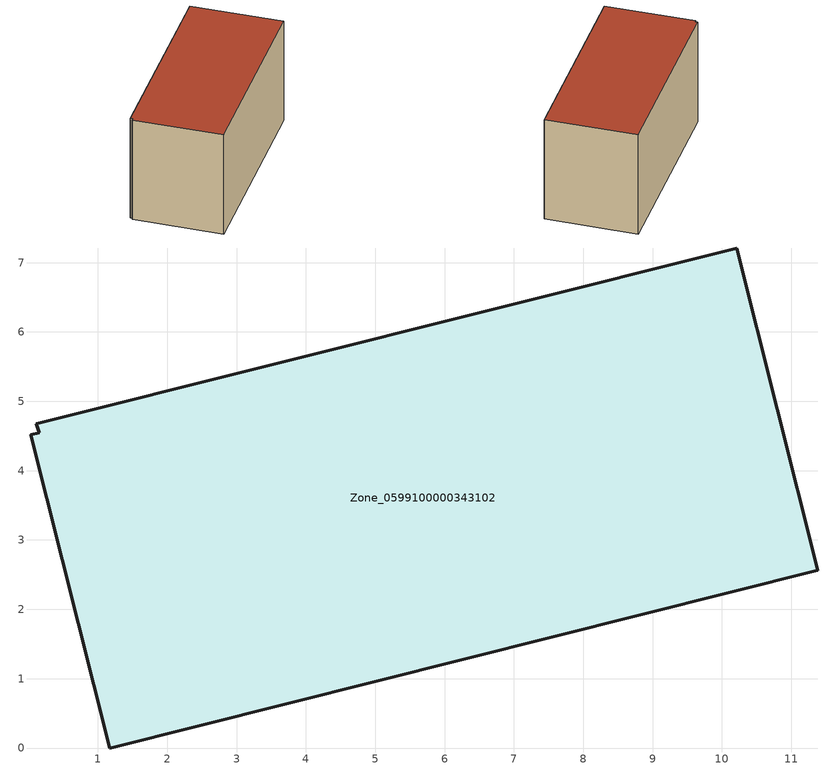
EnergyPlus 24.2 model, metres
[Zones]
Zone_0599100000343102
 floor ground (C_G): 11.38,2.56 1.17,0 0.03,4.52 0.15,4.55 0.11,4.68 10.21,7.21 z0
 wall outside (C_F): 11.38,2.56 10.21,7.21 0.11,4.68 0.15,4.55 0.03,4.52 1.17,0 11.38,2.56 z0:5.82
 roof outside (C_R): 1.17,0 11.38,2.56 10.21,7.21 0.11,4.68 0.15,4.55 0.03,4.52 z5.82
[BUILDING]
Pand.0599100000343102: North Axis=0; Terrain=City; Loads Convergence Tolerance Value=0.04; Temperature Convergence Tolerance Value=0.4; Solar Distribution=FullExterior; Maximum Number of Warmup Days=25; Minimum Number of Warmup Days=1
[Site:Location]
Rotterdam.The.Hague.AP_ZH_NLD Design_Conditions: Latitude=51.96; Longitude=4.45; Time Zone=1; Elevation=-4.5
[SITE:GROUNDTEMPERATURE:BUILDINGSURFACE]
18, 18, 18, 18, 18, 18, 18, 18, 18, 18, 18, 18
[MATERIAL] Thermal Absorptance=0.9; Solar Absorptance=0.7; Visible Absorptance=0.7
Name | Roughness | Thickness | Conductivity | Density | Specific Heat
G.TI.1992-2005 | MediumSmooth | 0.15 | 0.06 | 540 | 1210
F.TI.1992-2005 | Rough | 0.3 | 0.12 | 1920 | 840
R.TI.1992-2005 | MediumRough | 0.2 | 0.08 | 1500 | 1000
[CONSTRUCTION]
C_G: G.TI.1992-2005
C_F: F.TI.1992-2005
C_R: R.TI.1992-2005
[ZONE]
Zone_0599100000343102: Type=1; Multiplier=1; Ceiling Height=Autocalculate; Volume=Autocalculate; Floor Area=autocalculate; Part of Total Floor Area=Yes
[ZONEINFILTRATION:DESIGNFLOWRATE]
Infil_Zone_0599100000343102: Zone or ZoneList or Space or SpaceList=Zone_0599100000343102; Schedule=AlwaysOn; Design Flow Rate Calculation Method=Flow/Area; Flow Rate per Floor Area=0.0015; Constant Term Coefficient=1; Temperature Term Coefficient=0; Velocity Term Coefficient=0; Velocity Squared Term Coefficient=0
[HVACTEMPLATE:ZONE:IDEALLOADSAIRSYSTEM]
Zone_0599100000343102: Maximum Heating Supply Air Temperature=50; Minimum Cooling Supply Air Temperature=13; Maximum Heating Supply Air Humidity Ratio=0.0156; Minimum Cooling Supply Air Humidity Ratio=0.0077; Heating Limit=NoLimit; Cooling Limit=NoLimit; Dehumidification Control Type=ConstantSensibleHeatRatio; Cooling Sensible Heat Ratio=0.7; Dehumidification Setpoint=60; Humidification Control Type=None; Humidification Setpoint=30; Outdoor Air Method=None; Outdoor Air Flow Rate per Person=0.00944; Outdoor Air Flow Rate per Zone Floor Area=0; Outdoor Air Flow Rate per Zone=0; Demand Controlled Ventilation Type=None; Outdoor Air Economizer Type=NoEconomizer; Heat Recovery Type=None; Sensible Heat Recovery Effectiveness=0.7; Latent Heat Recovery Effectiveness=0.65
[ZONECONTROL:THERMOSTAT]
ThermostatControl_Zone_0599100000343102: Zone or ZoneList=Zone_0599100000343102; Control Type Schedule=DualSetpointControlType; Control 1=Thermostat_Zone_0599100000343102; Temperature Difference Between Cutout And Setpoint=0
[THERMOSTATSETPOINT:DUALSETPOINT]
Thermostat_Zone_0599100000343102: Heating Setpoint Temperature Schedule=HeatingSetpoint_Zone_0599100000343102; Cooling Setpoint Temperature Schedule=CoolingSetpoint_Zone_0599100000343102
[SCHEDULE:COMPACT]
HeatingSetpoint_Zone_0599100000343102: Through: 12/31, For: AllDays, Until: 24:00, 21
CoolingSetpoint_Zone_0599100000343102: Through: 12/31, For: AllDays, Until: 24:00, 24
DualSetpointControlType: Through: 12/31, For: AllDays, Until: 24:00, 4
AlwaysOn: Through: 12/31, For: AllDays, Until: 24:00, 1
